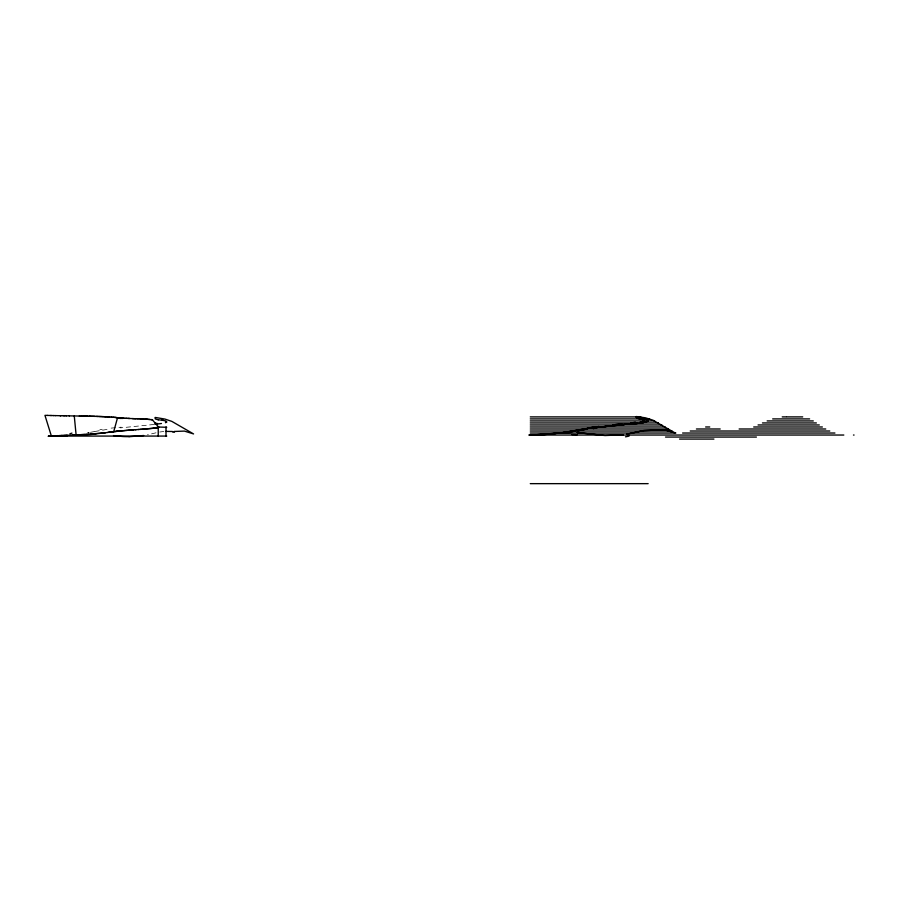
<?xml version="1.0" encoding="UTF-8"?>
<svg xmlns="http://www.w3.org/2000/svg" width="899" height="899" viewBox="0 0 899 899"><rect width="100%" height="100%" fill="white"/><g stroke="black" fill="none" stroke-linecap="round" stroke-linejoin="round"><path stroke-width="0.67" stroke-dasharray="4.5 3.37" d="M155.965 432.812L147.503 434.79M94.833 431.486L108.712 429.138M94.496 431.554L92.372 431.958A37.893 2.203 -5.3 0 1 90.462 432.307M159.73 432.014L163.832 431.475M89.035 432.52L88.08 432.666M154.122 424.452L120.432 427.89M89.035 432.352A28.15 1.697 -5.1 0 1 87.709 432.554M99.834 429.789A20.699 1.023 -4.8 0 1 102.205 429.284M111.128 428.126A20.699 1.023 -4.8 0 1 121.196 427.182M158.213 428.16A64.728 2.292 -1.5 0 1 156.864 428.261"/><path stroke-width="1.35" d="M636.099 416.788L637.065 418.17L639.65 418.878A54.648 52.648 -90 0 1 647.426 419.799M166.731 422.148L165.438 422.71M647.842 421.316L642.055 422.586M152.504 419.945L158.662 427.239L156.033 427.958M642.785 421.721L639.874 422.35M636.447 416.518L645.482 417.821L653.022 420.204L674.992 432.88L665.159 429.98A99.654 46.254 -81.9 0 0 662.777 429.801M165.989 427.587L166.731 427.295L158.235 427.014L158.235 436.071M157.775 427.666L154.212 428.182M582.417 429.924L577.113 430.936M582.597 429.891L587.508 428.902M626.76 434.183L643.65 430.587L662.765 429.936M143.705 435.509L129.108 436.712M161.472 423.496L154.965 424.35M559.156 433.104L565.246 432.239M558.852 433.149L540.074 435.037M592.104 428.149L594.531 427.789M104.048 432.936L107.813 432.43M107.666 432.453L108.757 432.307M108.487 432.34L109.79 432.161M565.921 432.149L588.013 428.362L624.4 424.575M105.621 432.734L87.99 434.307M109.004 432.273L110.206 432.104M155.819 427.991L146.571 428.879M110.487 432.071L115.892 431.408M623.322 434.768L605.038 435.543L577.203 432.61M111.049 432.003L125.388 430.497M600.431 427.036L608.218 426.092M103.655 432.992L101.216 433.273M113.701 431.666L117.555 417.687L118.286 417.777M637.987 423.126L631.525 423.845M630.716 423.609L628.884 423.822M569.606 431.969L568.786 432.071M628.671 423.845L615.141 425.317M115.701 431.43L116.949 431.295M153.954 428.216L153.178 428.295M116.724 431.318L120.005 430.981M117.207 431.262L117.96 431.183M100.778 433.329L93.44 433.959M118.544 431.127L119.14 431.071M565.595 432.408L557.077 433.251M152.909 428.329L145.458 428.969M58.963 435.981L48.141 436.273L58.008 435.622M119.747 431.003L120.376 430.947M121.005 430.879L128.051 430.284M536.152 435.037L537.793 434.891M555.852 433.374L544.873 434.296M545.524 434.003L529.567 435.251L530.275 435.037M64.087 435.577L60.806 435.858M125.927 430.452L130.748 430.07M146.211 428.913L138.39 429.508M128.568 430.239L129.602 430.16M143.907 429.093L144.694 429.037M130.119 430.127L133.771 429.846M142.278 429.216L143.098 429.16M132.153 429.969L136.052 429.677M548.502 433.767L571.494 432.486M139.918 429.396L141.435 429.284M135.311 429.733L138.817 429.475M92.799 434.003L90.777 434.138M58.649 436.071L67.74 435.566M51.378 436.049L44.95 415.349L46.018 415.383M55.749 435.813L50.816 436.071L53.715 435.914M51.962 436.015L52.591 435.981M88.675 434.262L72.268 435.06M87.282 434.341L85.832 434.419M52.839 435.959L54.996 435.846M54.434 435.88L67.133 435.285M85.079 434.453L81.146 434.655M56.03 435.801L57.21 435.734M56.412 435.779L61.503 435.532M57.525 435.723L58.177 435.689M58.851 435.655L59.559 435.622M79.494 434.734L80.326 434.689M61.098 435.554L62.716 435.476M76.966 434.846L78.663 434.768M63.705 435.442L73.527 435.004M73.887 434.981L76.1 434.891L74.269 415.945M174.091 431.475L184.419 431.093L193.577 433.936L171.844 421.395L164.91 419.058L155.527 417.484A19.43 2.708 26.7 0 0 155.021 417.563L155.246 418.934L158.246 419.788M165.787 431.385L172.428 431.498M530.275 416.9L640.818 416.9M782.231 416.9L786.434 416.9M787.131 416.9L802.717 416.9M530.275 418.912L649.561 418.912M772.668 418.912L809.617 418.912M530.275 420.934L654.562 420.934M767.139 420.934L813.292 420.934M530.275 422.946L658.394 422.946M762.453 422.946L816.371 422.946M530.275 424.957L661.81 424.957M758.059 424.957L819.304 424.957M530.275 426.98L665.091 426.98M705.625 426.98L709.761 426.98M753.699 426.98L822.36 426.98M530.275 428.992L668.373 428.992M696.41 428.992L720.2 428.992M739.124 428.992L825.754 428.992M530.275 431.014L671.868 431.014M690.218 431.014L829.788 431.014M530.275 433.026L675.868 433.026M682.599 433.026L834.924 433.026M528.781 435.037L843.813 435.037M853.488 435.037L854.05 435.037M48.861 436.071L166.731 436.071M665.518 437.06L756.419 437.06M679.532 439.072L713.93 439.072M530.275 483.651L648.157 483.651M69.245 415.866L79.494 416.035M69.392 415.866L66.312 415.821M79.326 416.035L81.404 416.068M64.649 415.788L66.402 415.821M63.278 415.765L64.93 415.788M80.932 416.057L82.82 416.091M63.323 415.765L60.581 415.709M82.742 416.091L84.225 416.125M83.641 416.113L84.686 416.125M60.019 415.698L60.885 415.72M84.528 416.125L85.405 416.147M60.244 415.709L55.536 415.608M85.147 416.136L86.282 416.158M86.057 416.158L87.147 416.181M86.967 416.17L87.99 416.192M87.855 416.192L89.518 416.226M55.637 415.608L53.67 415.574M89.17 416.215L90.26 416.248M53.85 415.574L51.074 415.507M90.024 416.237L90.99 416.259M90.866 416.259L93.305 416.316M50.288 415.495L51.277 415.518M91.698 416.282L92.507 416.293M50.389 415.495L47.4 415.417M93.125 416.316L96.339 416.394M93.822 416.327L95.069 416.361M47.456 415.428L46.411 415.394M96.283 416.394L98.564 416.462M96.867 416.417L98.002 416.451M98.429 416.462L102.385 416.597M99.104 416.484L102.789 416.619M102.733 416.608L108.24 416.878M103.284 416.63L104.351 416.675M138.098 418.844L132.434 418.597M136.064 418.754L129.321 418.462M137.749 418.833L140.637 418.968M128.523 418.428L129.703 418.473M104.722 416.698L105.453 416.731M128.119 418.406L128.984 418.451M140.008 418.934L141.424 419.001M127.523 418.383L128.254 418.417M141.233 418.99L143.177 419.08M141.828 419.024L142.469 419.046M127.31 418.372L125.467 418.282M126.894 418.35L125.804 418.293M142.952 419.069L143.874 419.114M105.79 416.743L107.251 416.821M144.031 419.125L146.02 419.226M144.863 419.17L145.548 419.204M124.815 418.249L123.332 418.17M145.852 419.215L146.942 419.271M124.118 418.215L122.253 418.102M146.492 419.249L147.166 419.282M147.099 419.282L152.538 419.777A23.891 1.169 -2.9 0 0 151.953 419.653M107.711 416.855L109.127 416.934M147.694 419.316L149.773 419.451M122.331 418.114L120.747 418.013M108.487 416.9L109.566 416.967M109.341 416.945L111.51 417.102M111.285 417.08L112.656 417.192M113.016 417.215L113.532 417.26M113.162 417.226L119.443 417.9M150.785 419.53L151.729 419.631M114.364 417.338L115.218 417.417M115.375 417.439L117.364 417.664M119.005 417.855L118.376 417.788M113.521 435.588L122.444 436.487A64.829 41.309 13.8 0 0 129.085 436.622M647.415 420.597L648.078 420.867A22.801 5.742 6.5 0 0 647.617 419.822M166 427.014L166 436.071M643.718 422.575A65.054 3.933 -2 0 1 639.908 423.137M637.526 423.451A52.614 1.236 -4.7 0 1 630.413 424.227M545.783 434.037A38.365 3.169 -2 0 1 548.75 433.801M571.742 434.554A74.055 53.524 7.1 0 1 577.237 434.689M629.075 436.094A56.435 27.408 8.4 0 1 625.479 436.824M636.121 416.799A23.475 3.124 27.3 0 1 636.582 416.585M542.344 434.588A86.416 0.641 -3.7 0 1 537.4 434.79M575.427 431.104A31.173 1.865 -4.1 0 1 570.191 431.823M593.171 428.531A21.677 0.888 -7.3 0 1 596.644 428.003M587.834 428.182A16.609 1.135 -6 0 1 599.049 426.519M612.747 424.879A40.028 2.056 -7.3 0 1 621.816 423.98M635.391 422.35A60.559 3.742 -2.4 0 1 631.042 422.89M643.684 421.328A36.241 3.09 0.5 0 1 642.583 421.698M642.897 420.62A17.8 1.573 0.4 0 1 643.864 420.934M158.246 419.799A51.648 49.659 -88.2 0 1 165.955 421.002M174.485 432.127A152.661 63.312 53 0 1 172.833 432.205M69.875 433.824A136.862 6.653 -14 0 1 71.942 433.104M154.909 423.013A54.985 6.057 3.7 0 1 157.505 423.553M166.675 421.788A25.543 2.776 26.7 0 1 166.113 421.822M161.73 419.395A22.913 2.394 26.2 0 1 163.213 420.384M158.685 427.025A18.834 1.225 1.5 0 1 155.988 427.553M95.755 434.037A19.89 0.73 -2 0 1 75.201 435.206M122.556 418.451A13.564 2.281 4.7 0 1 119.073 418.204M120.859 418.44A9.552 2.191 4.9 0 1 119.241 418.305"/></g></svg>
